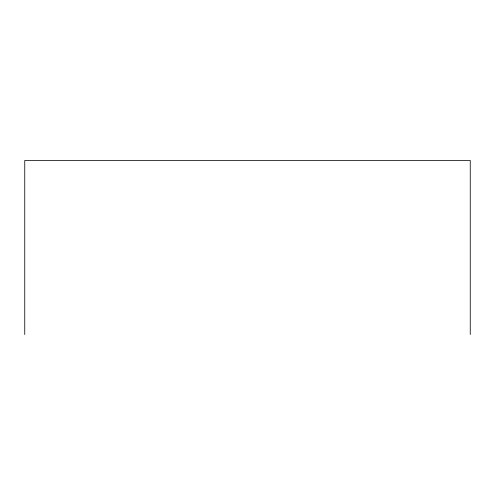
<?xml version="1.0" encoding="UTF-8"?>
<svg xmlns="http://www.w3.org/2000/svg" width="495" height="495" viewBox="0 0 495 495"><rect width="100%" height="100%" fill="white"/><g stroke="black" fill="none" stroke-linecap="round" stroke-linejoin="round"><path stroke-width="0.74" d="M470.25 334.533L470.25 160.467L24.75 160.467L24.75 334.533"/></g></svg>
